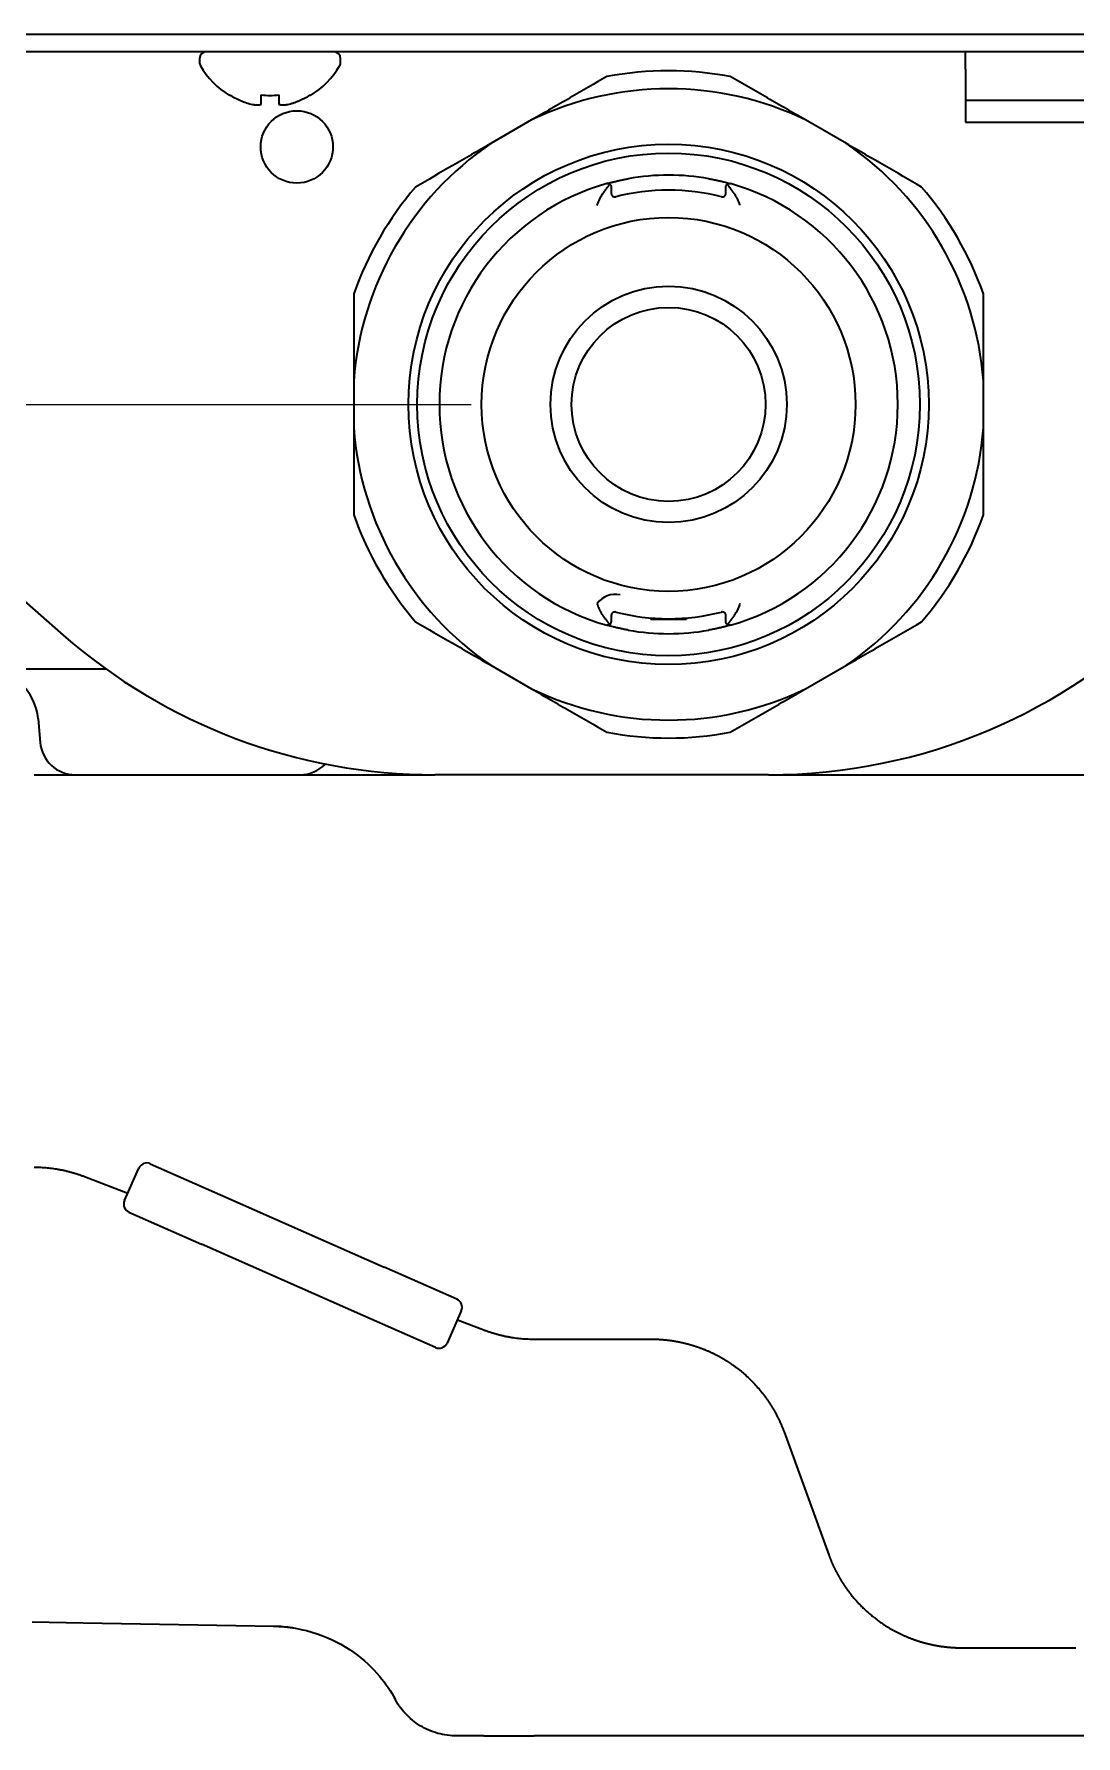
# Model space of a CAD drawing. Extents: x 6327 to 10269, y -393 to 3204.
# Drawn here: x 6832.2 to 6891.3, y 1274.5 to 1371 of the extents above; entities that cross this region are included whole.
import ezdxf

# ---------------------------------------------------------------- set-up
doc = ezdxf.new("R2010")
doc.units = 0
doc.header["$LTSCALE"] = 5
doc.layers.get('0').update_dxf_attribs({"linetype": 'CONTINUOUS', "lineweight": 0})
doc.layers.add('1', color=7, linetype='CONTINUOUS', true_color=0xffffff)

msp = doc.modelspace()

# ---------------------------------------------------------------- linework, layer by layer
at = {"color": 4}
msp.add_line((6756.973, 1350.026), (6856.973, 1350.026), dxfattribs=at)
at = {"layer": '1', "color": 7, "linetype": 'Continuous', "lineweight": 35}
for p, q in [((6339.573, 1371.026), (7085.573, 1371.026)), ((6913.073, 1370.026), (6802.193, 1370.026)), ((6841.573, 1369.626), (6841.573, 1369.426)), ((6849.573, 1369.426), (6849.573, 1369.626)), ((6885.013, 1369.026), (6885.013, 1370.026)), ((6885.013, 1369.026), (6885.013, 1366.026)), ((6843.273, 1367.548), (6843.273, 1367.581)), ((6847.873, 1367.581), (6847.873, 1367.548)), ((6885.013, 1367.276), (6896.332, 1367.276)), ((6860.406, 1366.153), (6858.09, 1364.816)), ((6878.256, 1364.816), (6875.94, 1366.153)), ((6885.013, 1366.026), (6896.332, 1366.026)), ((6864.923, 1362.352), (6864.923, 1361.994)), ((6871.423, 1361.994), (6871.423, 1362.352)), ((6850.323, 1351.363), (6850.323, 1348.689)), ((6886.023, 1348.689), (6886.023, 1351.363)), ((6824.542, 1345.089), (6833.843, 1336.947)), ((6864.923, 1338.059), (6864.923, 1337.7)), ((6867.173, 1337.917), (6867.173, 1337.826)), ((6869.173, 1337.826), (6867.173, 1337.826)), ((6869.173, 1337.917), (6869.173, 1337.826)), ((6871.423, 1337.7), (6871.423, 1338.059)), ((6829.332, 1335.026), (6836.265, 1335.026)), ((6858.09, 1335.236), (6860.406, 1333.899)), ((6875.94, 1333.899), (6878.256, 1335.236)), ((6832.42, 1332.196), (6832.538, 1330.852)), ((6832.19, 1329.026), (6835.043, 1329.026)), ((6835.043, 1329.026), (6854.919, 1329.026)), ((6873.842, 1329.026), (6854.919, 1329.026)), ((6874.504, 1329.026), (6877.041, 1329.026)), ((6884.775, 1329.026), (6909.571, 1329.026)), ((6837.316, 1304.887), (6838.125, 1306.717)), ((6838.784, 1306.972), (6842.9, 1305.153)), ((6835.057, 1306.245), (6837.502, 1305.306)), ((6842.9, 1305.153), (6852.047, 1301.11)), ((6837.571, 1304.228), (6841.687, 1302.409)), ((6850.834, 1298.366), (6841.687, 1302.409)), ((6856.163, 1299.291), (6852.047, 1301.11)), ((6854.95, 1296.547), (6850.834, 1298.366)), ((6856.418, 1298.632), (6855.609, 1296.802)), ((6856.196, 1298.13), (6857.688, 1297.557)), ((6860.555, 1297.026), (6867.202, 1297.026)), ((6874.719, 1291.762), (6877.257, 1284.79)), ((6834.971, 1280.93), (6832.077, 1280.981)), ((6845.798, 1280.741), (6834.971, 1280.93)), ((6884.775, 1279.526), (6891.273, 1279.526)), ((6852.637, 1276.654), (6852.655, 1276.621)), ((6852.638, 1276.654), (6852.638, 1276.658)), ((6852.668, 1276.598), (6852.668, 1276.598)), ((6856.173, 1274.526), (6856.172, 1274.526)), ((6857.166, 1274.526), (6856.173, 1274.526)), ((6857.701, 1274.526), (6857.166, 1274.526)), ((6857.701, 1274.526), (6860.555, 1274.526)), ((6867.202, 1274.526), (6860.555, 1274.526)), ((6877.449, 1274.526), (6874.911, 1274.526)), ((6909.571, 1274.526), (6884.775, 1274.526))]:
    msp.add_line(p, q, dxfattribs=at)
for centre, radius in [((6847.092, 1364.626), 2.05), ((6868.173, 1350.026), 14.75), ((6868.173, 1350.026), 14.25), ((6868.173, 1350.026), 10.6), ((6868.173, 1350.026), 6.7), ((6868.173, 1350.026), 5.5)]:
    msp.add_circle(centre, radius, dxfattribs=at)
for centre, radius, start, end in [((6841.973, 1369.626), 0.4, 90, 180), ((6841.973, 1369.426), 0.4, 180, 210.30118), ((6849.173, 1369.626), 0.4, 0, 90), ((6849.173, 1369.426), 0.4, 329.69882, 0), ((6845.772, 1371.646), 4.8, 210.30118, 238.60739), ((6845.374, 1371.646), 4.8, 301.34588, 329.69882), ((6868.173, 1350.026), 18.917, 79.33945, 100.66055), ((6845.573, 1371.328), 3.78, 262.39595, 269.99653), ((6845.573, 1371.328), 3.78, 270.00345, 277.60407), ((6868.173, 1350.026), 17.9, 64.28349, 115.71651), ((6868.173, 1350.026), 17.9, 124.28348, 175.71652), ((6868.173, 1350.026), 17.9, 4.28348, 55.71652), ((6868.173, 1350.026), 13, 79.87587, 100.12413), ((6868.173, 1350.026), 18.917, 139.33945, 160.66055), ((6868.173, 1350.026), 13, 105.63638, 254.36362), ((6865.123, 1361.994), 0.2, 180, 284.2979), ((6868.173, 1350.026), 12.15, 75.7021, 104.2979), ((6871.223, 1361.994), 0.2, 255.7021, 0), ((6868.173, 1350.026), 13, 285.63638, 74.36362), ((6868.173, 1350.026), 18.917, 19.33945, 40.66055), ((6873.842, 1361.026), 32, 270, 0), ((6868.173, 1350.026), 17.9, 184.28348, 235.71652), ((6868.173, 1350.026), 17.9, 304.28348, 355.71652), ((6868.173, 1350.026), 18.917, 199.33945, 220.66055), ((6868.173, 1350.026), 18.917, 319.33945, 340.66055), ((6865.123, 1338.059), 1.2, 75.70235, 146.06004), ((6865.123, 1338.059), 0.2, 75.7021, 180), ((6868.173, 1350.026), 12.15, 255.7021, 284.2979), ((6871.223, 1338.059), 0.2, 0, 104.2979), ((6854.919, 1361.026), 32, 228.8052, 270), ((6868.173, 1350.026), 13, 259.87587, 280.12413), ((6829.332, 1331.926), 3.1, 5, 90), ((6868.173, 1350.026), 17.9, 244.28349, 295.71651), ((6834.53, 1331.026), 2, 185, 270), ((6868.173, 1350.026), 18.917, 259.33945, 280.66055), ((6847.275, 1331.026), 2, 270, 315.89277), ((6838.582, 1306.514), 0.5, 66.15628, 156.15628), ((6837.774, 1304.685), 0.5, 156.15628, 246.15628), ((6855.96, 1298.834), 0.5, 336.15628, 66.15628), ((6855.152, 1297.005), 0.5, 246.15628, 336.15628)]:
    msp.add_arc(centre, radius, start, end, dxfattribs=at)
for points, knots in [([(6864.673, 1368.617), (6863.979, 1368.216), (6863.277, 1367.811), (6861.855, 1366.99), (6861.135, 1366.574), (6860.406, 1366.153)], [0, 0, 0, 0, 0.5, 0.5, 1, 1, 1, 1]), ([(6875.94, 1366.153), (6875.21, 1366.574), (6874.491, 1366.99), (6873.069, 1367.811), (6872.367, 1368.216), (6871.672, 1368.617)], [0, 0, 0, 0, 0.5, 0.5, 1, 1, 1, 1]), ([(6843.273, 1367.581), (6843.476, 1367.457), (6843.686, 1367.349), (6844.011, 1367.211), (6844.121, 1367.169), (6844.344, 1367.093), (6844.458, 1367.06), (6844.573, 1367.03)], [0, 0, 0, 0, 0.5, 0.5, 0.75, 0.75, 1, 1, 1, 1]), ([(6846.073, 1367.581), (6846.073, 1367.457), (6846.073, 1367.349), (6846.073, 1367.211), (6846.073, 1367.169), (6846.073, 1367.093), (6846.073, 1367.06), (6846.073, 1367.03)], [0, 0, 0, 0, 0.5, 0.5, 0.75, 0.75, 1, 1, 1, 1]), ([(6858.09, 1364.816), (6857.36, 1364.395), (6856.641, 1363.979), (6855.219, 1363.159), (6854.517, 1362.753), (6853.822, 1362.352)], [0, 0, 0, 0, 0.5, 0.5, 1, 1, 1, 1]), ([(6882.523, 1362.352), (6881.829, 1362.753), (6881.127, 1363.159), (6879.705, 1363.979), (6878.985, 1364.395), (6878.256, 1364.816)], [0, 0, 0, 0, 0.5, 0.5, 1, 1, 1, 1]), ([(6864.669, 1362.545), (6864.67, 1362.545), (6864.678, 1362.548), (6864.701, 1362.554), (6864.711, 1362.557), (6864.729, 1362.562), (6864.736, 1362.564), (6864.75, 1362.567), (6864.757, 1362.569), (6864.796, 1362.58), (6864.835, 1362.59), (6864.891, 1362.605), (6864.903, 1362.608), (6864.927, 1362.614), (6864.94, 1362.618), (6864.978, 1362.627), (6865.005, 1362.634), (6865.089, 1362.655), (6865.151, 1362.67), (6865.234, 1362.69), (6865.251, 1362.693), (6865.285, 1362.701), (6865.336, 1362.713), (6865.425, 1362.733), (6865.499, 1362.748), (6865.556, 1362.76), (6865.575, 1362.764), (6865.613, 1362.772), (6865.633, 1362.776), (6865.73, 1362.795), (6865.808, 1362.809), (6865.888, 1362.824)], [0, 0, 0, 0, 0.118872, 0.118872, 0.18181, 0.18181, 0.213279, 0.213279, 0.244748, 0.244748, 0.370623, 0.370623, 0.402092, 0.402092, 0.433561, 0.433561, 0.496498, 0.496498, 0.622374, 0.622374, 0.653843, 0.653843, 0.685312, 0.748249, 0.811187, 0.811187, 0.842656, 0.842656, 0.874125, 0.874125, 1, 1, 1, 1]), ([(6870.458, 1362.824), (6870.538, 1362.809), (6870.616, 1362.795), (6870.731, 1362.772), (6870.769, 1362.764), (6870.826, 1362.753), (6870.845, 1362.749), (6870.882, 1362.741), (6870.901, 1362.737), (6870.992, 1362.717), (6871.061, 1362.701), (6871.16, 1362.678), (6871.192, 1362.671), (6871.239, 1362.659), (6871.254, 1362.656), (6871.283, 1362.648), (6871.298, 1362.645), (6871.369, 1362.627), (6871.42, 1362.614), (6871.487, 1362.596), (6871.509, 1362.591), (6871.547, 1362.581), (6871.582, 1362.571), (6871.61, 1362.564), (6871.628, 1362.559), (6871.633, 1362.557), (6871.644, 1362.554), (6871.648, 1362.553), (6871.668, 1362.547), (6871.677, 1362.545), (6871.677, 1362.545)], [0, 0, 0, 0, 0.12544, 0.12544, 0.188159, 0.188159, 0.219519, 0.219519, 0.250879, 0.250879, 0.376319, 0.376319, 0.439038, 0.439038, 0.470398, 0.470398, 0.501758, 0.501758, 0.627198, 0.627198, 0.689917, 0.689917, 0.752637, 0.815357, 0.815357, 0.846717, 0.846717, 0.878077, 0.878077, 1, 1, 1, 1]), ([(6864.127, 1361.324), (6864.13, 1361.331), (6864.132, 1361.339), (6864.137, 1361.354), (6864.145, 1361.377), (6864.164, 1361.43), (6864.181, 1361.475), (6864.216, 1361.563), (6864.241, 1361.621), (6864.281, 1361.705), (6864.295, 1361.733), (6864.324, 1361.788), (6864.339, 1361.815), (6864.386, 1361.895), (6864.419, 1361.945), (6864.455, 1361.994)], [0, 0, 0, 0, 0.03125, 0.03125, 0.0625, 0.125, 0.25, 0.25, 0.5, 0.5, 0.625, 0.625, 0.75, 0.75, 1, 1, 1, 1]), ([(6864.455, 1361.994), (6864.492, 1362.044), (6864.529, 1362.094), (6864.583, 1362.166), (6864.601, 1362.19), (6864.636, 1362.237), (6864.653, 1362.259), (6864.703, 1362.326), (6864.734, 1362.368), (6864.771, 1362.416), (6864.779, 1362.426), (6864.793, 1362.444), (6864.8, 1362.454), (6864.82, 1362.48), (6864.833, 1362.496), (6864.844, 1362.511)], [0, 0, 0, 0, 0.25, 0.25, 0.375, 0.375, 0.5, 0.5, 0.75, 0.75, 0.8125, 0.8125, 0.875, 0.875, 1, 1, 1, 1]), ([(6864.844, 1362.511), (6864.831, 1362.522), (6864.817, 1362.53), (6864.788, 1362.542), (6864.773, 1362.547), (6864.743, 1362.552), (6864.728, 1362.553), (6864.698, 1362.551), (6864.683, 1362.549), (6864.669, 1362.545)], [0, 0, 0, 0, 0.25, 0.25, 0.5, 0.5, 0.75, 0.75, 1, 1, 1, 1]), ([(6864.844, 1362.511), (6864.858, 1362.501), (6864.869, 1362.49), (6864.889, 1362.465), (6864.897, 1362.452), (6864.91, 1362.425), (6864.915, 1362.411), (6864.921, 1362.382), (6864.923, 1362.367), (6864.923, 1362.352)], [0, 0, 0, 0, 0.25, 0.25, 0.5, 0.5, 0.75, 0.75, 1, 1, 1, 1]), ([(6871.891, 1361.994), (6871.854, 1362.044), (6871.817, 1362.094), (6871.746, 1362.19), (6871.711, 1362.236), (6871.661, 1362.303), (6871.644, 1362.324), (6871.612, 1362.367), (6871.597, 1362.387), (6871.552, 1362.445), (6871.525, 1362.481), (6871.502, 1362.511)], [0, 0, 0, 0, 0.25, 0.25, 0.5, 0.5, 0.625, 0.625, 0.75, 0.75, 1, 1, 1, 1]), ([(6872.218, 1361.324), (6872.216, 1361.331), (6872.213, 1361.339), (6872.208, 1361.354), (6872.201, 1361.377), (6872.182, 1361.43), (6872.165, 1361.475), (6872.141, 1361.535), (6872.129, 1361.564), (6872.104, 1361.622), (6872.091, 1361.651), (6872.05, 1361.735), (6872.022, 1361.789), (6871.96, 1361.894), (6871.927, 1361.945), (6871.891, 1361.994)], [0, 0, 0, 0, 0.03125, 0.03125, 0.0625, 0.125, 0.25, 0.25, 0.375, 0.375, 0.5, 0.5, 0.75, 0.75, 1, 1, 1, 1]), ([(6850.323, 1356.291), (6850.323, 1355.489), (6850.323, 1354.678), (6850.323, 1353.037), (6850.323, 1352.206), (6850.323, 1351.363)], [0, 0, 0, 0, 0.5, 0.5, 1, 1, 1, 1]), ([(6886.023, 1351.363), (6886.023, 1352.206), (6886.023, 1353.037), (6886.023, 1354.678), (6886.023, 1355.489), (6886.023, 1356.291)], [0, 0, 0, 0, 0.5, 0.5, 1, 1, 1, 1]), ([(6850.323, 1348.689), (6850.323, 1347.847), (6850.323, 1347.016), (6850.323, 1345.374), (6850.323, 1344.563), (6850.323, 1343.761)], [0, 0, 0, 0, 0.5, 0.5, 1, 1, 1, 1]), ([(6886.023, 1343.761), (6886.023, 1344.563), (6886.023, 1345.374), (6886.023, 1347.016), (6886.023, 1347.847), (6886.023, 1348.689)], [0, 0, 0, 0, 0.5, 0.5, 1, 1, 1, 1]), ([(6864.455, 1338.059), (6864.426, 1338.098), (6864.372, 1338.179), (6864.299, 1338.309), (6864.234, 1338.445), (6864.177, 1338.585), (6864.143, 1338.681), (6864.127, 1338.728), (6864.127, 1338.729), (6864.127, 1338.729)], [0, 0, 0, 0, 0.199998, 0.399997, 0.599995, 0.799994, 0.999992, 0.999992, 1, 1, 1, 1]), ([(6853.822, 1337.7), (6854.517, 1337.299), (6855.219, 1336.894), (6856.641, 1336.073), (6857.36, 1335.657), (6858.09, 1335.236)], [0, 0, 0, 0, 0.5, 0.5, 1, 1, 1, 1]), ([(6864.844, 1337.541), (6864.832, 1337.556), (6864.82, 1337.573), (6864.793, 1337.607), (6864.779, 1337.626), (6864.75, 1337.664), (6864.735, 1337.684), (6864.703, 1337.726), (6864.687, 1337.748), (6864.653, 1337.792), (6864.636, 1337.815), (6864.601, 1337.862), (6864.583, 1337.886), (6864.529, 1337.958), (6864.492, 1338.008), (6864.455, 1338.059)], [0, 0, 0, 0, 0.125, 0.125, 0.25, 0.25, 0.375, 0.375, 0.5, 0.5, 0.625, 0.625, 0.75, 0.75, 1, 1, 1, 1]), ([(6864.844, 1337.541), (6864.831, 1337.531), (6864.817, 1337.522), (6864.788, 1337.51), (6864.773, 1337.506), (6864.743, 1337.5), (6864.728, 1337.499), (6864.698, 1337.501), (6864.683, 1337.503), (6864.669, 1337.507)], [0, 0, 0, 0, 0.25, 0.25, 0.5, 0.5, 0.75, 0.75, 1, 1, 1, 1]), ([(6865.888, 1337.229), (6865.808, 1337.243), (6865.73, 1337.257), (6865.615, 1337.28), (6865.576, 1337.288), (6865.52, 1337.3), (6865.501, 1337.304), (6865.464, 1337.312), (6865.445, 1337.316), (6865.354, 1337.335), (6865.285, 1337.351), (6865.186, 1337.374), (6865.154, 1337.381), (6865.107, 1337.393), (6865.092, 1337.396), (6865.062, 1337.404), (6865.048, 1337.407), (6864.977, 1337.425), (6864.926, 1337.438), (6864.858, 1337.456), (6864.837, 1337.461), (6864.798, 1337.472), (6864.764, 1337.481), (6864.736, 1337.489), (6864.718, 1337.494), (6864.712, 1337.495), (6864.702, 1337.498), (6864.698, 1337.499), (6864.678, 1337.505), (6864.669, 1337.507), (6864.669, 1337.507)], [0, 0, 0, 0, 0.12544, 0.12544, 0.188159, 0.188159, 0.219519, 0.219519, 0.250879, 0.250879, 0.376319, 0.376319, 0.439038, 0.439038, 0.470398, 0.470398, 0.501758, 0.501758, 0.627198, 0.627198, 0.689917, 0.689917, 0.752637, 0.815357, 0.815357, 0.846717, 0.846717, 0.878077, 0.878077, 1, 1, 1, 1]), ([(6864.844, 1337.541), (6864.858, 1337.551), (6864.869, 1337.562), (6864.889, 1337.587), (6864.897, 1337.6), (6864.91, 1337.627), (6864.915, 1337.642), (6864.921, 1337.67), (6864.923, 1337.685), (6864.923, 1337.7)], [0, 0, 0, 0, 0.25, 0.25, 0.5, 0.5, 0.75, 0.75, 1, 1, 1, 1]), ([(6871.677, 1337.507), (6871.676, 1337.507), (6871.668, 1337.505), (6871.644, 1337.498), (6871.634, 1337.495), (6871.616, 1337.49), (6871.61, 1337.489), (6871.596, 1337.485), (6871.589, 1337.483), (6871.549, 1337.472), (6871.511, 1337.462), (6871.455, 1337.447), (6871.443, 1337.444), (6871.419, 1337.438), (6871.406, 1337.435), (6871.368, 1337.425), (6871.341, 1337.418), (6871.256, 1337.397), (6871.195, 1337.382), (6871.112, 1337.363), (6871.095, 1337.359), (6871.061, 1337.351), (6871.009, 1337.339), (6870.921, 1337.32), (6870.847, 1337.304), (6870.79, 1337.292), (6870.771, 1337.288), (6870.733, 1337.281), (6870.713, 1337.277), (6870.616, 1337.258), (6870.538, 1337.243), (6870.458, 1337.229)], [0, 0, 0, 0, 0.118872, 0.118872, 0.18181, 0.18181, 0.213279, 0.213279, 0.244748, 0.244748, 0.370623, 0.370623, 0.402092, 0.402092, 0.433561, 0.433561, 0.496498, 0.496498, 0.622374, 0.622374, 0.653843, 0.653843, 0.685312, 0.748249, 0.811187, 0.811187, 0.842656, 0.842656, 0.874125, 0.874125, 1, 1, 1, 1]), ([(6871.502, 1337.541), (6871.488, 1337.551), (6871.477, 1337.563), (6871.457, 1337.587), (6871.449, 1337.6), (6871.436, 1337.627), (6871.431, 1337.642), (6871.426, 1337.663), (6871.425, 1337.67), (6871.424, 1337.681), (6871.423, 1337.685), (6871.423, 1337.692), (6871.423, 1337.696), (6871.423, 1337.7)], [0, 0, 0, 0, 0.25, 0.25, 0.5, 0.5, 0.75, 0.75, 0.875, 0.875, 0.9375, 0.9375, 1, 1, 1, 1]), ([(6871.891, 1338.059), (6871.854, 1338.008), (6871.817, 1337.958), (6871.746, 1337.862), (6871.711, 1337.816), (6871.661, 1337.75), (6871.644, 1337.728), (6871.612, 1337.686), (6871.597, 1337.665), (6871.552, 1337.607), (6871.525, 1337.572), (6871.502, 1337.541)], [0, 0, 0, 0, 0.25, 0.25, 0.5, 0.5, 0.625, 0.625, 0.75, 0.75, 1, 1, 1, 1]), ([(6871.677, 1337.507), (6871.673, 1337.506), (6871.67, 1337.505), (6871.662, 1337.504), (6871.659, 1337.503), (6871.648, 1337.501), (6871.64, 1337.5), (6871.618, 1337.499), (6871.603, 1337.5), (6871.573, 1337.506), (6871.558, 1337.51), (6871.529, 1337.522), (6871.515, 1337.531), (6871.502, 1337.541)], [0, 0, 0, 0, 0.0625, 0.0625, 0.125, 0.125, 0.25, 0.25, 0.5, 0.5, 0.75, 0.75, 1, 1, 1, 1]), ([(6878.256, 1335.236), (6878.985, 1335.657), (6879.705, 1336.073), (6881.127, 1336.894), (6881.829, 1337.299), (6882.523, 1337.7)], [0, 0, 0, 0, 0.5, 0.5, 1, 1, 1, 1]), ([(6860.406, 1333.899), (6861.135, 1333.478), (6861.855, 1333.062), (6863.277, 1332.242), (6863.979, 1331.836), (6864.673, 1331.435)], [0, 0, 0, 0, 0.5, 0.5, 1, 1, 1, 1]), ([(6871.672, 1331.435), (6872.367, 1331.836), (6873.069, 1332.242), (6874.491, 1333.062), (6875.21, 1333.478), (6875.94, 1333.899)], [0, 0, 0, 0, 0.5, 0.5, 1, 1, 1, 1]), ([(6873.842, 1329.026), (6873.91, 1329.026), (6873.979, 1329.026), (6874.124, 1329.026), (6874.2, 1329.026), (6874.352, 1329.026), (6874.428, 1329.026), (6874.504, 1329.026)], [0, 0, 0, 0, 0.31117, 0.31117, 0.655585, 0.655585, 1, 1, 1, 1]), ([(6877.041, 1329.026), (6877.202, 1329.026), (6877.363, 1329.026), (6877.686, 1329.026), (6877.847, 1329.026), (6878.33, 1329.026), (6878.652, 1329.026), (6879.296, 1329.026), (6879.619, 1329.026), (6880.263, 1329.026), (6880.585, 1329.026), (6881.552, 1329.026), (6882.197, 1329.026), (6883.486, 1329.026), (6884.13, 1329.026), (6884.775, 1329.026)], [0, 0, 0, 0, 0.0625, 0.0625, 0.125, 0.125, 0.25, 0.25, 0.375, 0.375, 0.5, 0.5, 0.75, 0.75, 1, 1, 1, 1]), ([(6867.202, 1297.027), (6867.216, 1297.027), (6867.245, 1297.027), (6867.288, 1297.026), (6867.332, 1297.026), (6867.375, 1297.025), (6867.418, 1297.024), (6867.462, 1297.023), (6867.505, 1297.021), (6867.549, 1297.019), (6867.592, 1297.017), (6867.635, 1297.015), (6867.679, 1297.012), (6867.722, 1297.01), (6867.765, 1297.007), (6867.809, 1297.004), (6867.852, 1297), (6867.896, 1296.996), (6867.939, 1296.992), (6867.982, 1296.988), (6868.026, 1296.984), (6868.069, 1296.979), (6868.112, 1296.974), (6868.156, 1296.969), (6868.199, 1296.964), (6868.242, 1296.958), (6868.286, 1296.952), (6868.329, 1296.946), (6868.372, 1296.94), (6868.415, 1296.933), (6868.459, 1296.926), (6868.502, 1296.919), (6868.545, 1296.912), (6868.588, 1296.904), (6868.631, 1296.897), (6868.675, 1296.889), (6868.718, 1296.88), (6868.761, 1296.872), (6868.804, 1296.863), (6868.847, 1296.854), (6868.89, 1296.845), (6868.933, 1296.836), (6868.976, 1296.826), (6869.019, 1296.816), (6869.061, 1296.806), (6869.104, 1296.795), (6869.147, 1296.785), (6869.19, 1296.774), (6869.232, 1296.763), (6869.275, 1296.751), (6869.318, 1296.74), (6869.36, 1296.728), (6869.403, 1296.716), (6869.445, 1296.703), (6869.488, 1296.691), (6869.53, 1296.678), (6869.573, 1296.665), (6869.615, 1296.652), (6869.657, 1296.638), (6869.699, 1296.625), (6869.742, 1296.611), (6869.784, 1296.596), (6869.826, 1296.582), (6869.868, 1296.567), (6869.91, 1296.552), (6869.951, 1296.537), (6869.993, 1296.521), (6870.035, 1296.506), (6870.077, 1296.49), (6870.118, 1296.474), (6870.16, 1296.457), (6870.201, 1296.441), (6870.243, 1296.424), (6870.284, 1296.407), (6870.325, 1296.389), (6870.367, 1296.372), (6870.408, 1296.354), (6870.449, 1296.336), (6870.49, 1296.318), (6870.531, 1296.299), (6870.571, 1296.28), (6870.612, 1296.261), (6870.653, 1296.242), (6870.693, 1296.223), (6870.734, 1296.203), (6870.774, 1296.183), (6870.815, 1296.163), (6870.855, 1296.142), (6870.895, 1296.121), (6870.935, 1296.101), (6870.975, 1296.079), (6871.015, 1296.058), (6871.055, 1296.036), (6871.094, 1296.014), (6871.134, 1295.992), (6871.173, 1295.97), (6871.213, 1295.947), (6871.252, 1295.924), (6871.291, 1295.901), (6871.33, 1295.878), (6871.369, 1295.854), (6871.408, 1295.831), (6871.447, 1295.807), (6871.485, 1295.782), (6871.524, 1295.758), (6871.562, 1295.733), (6871.601, 1295.708), (6871.639, 1295.683), (6871.756, 1295.604), (6871.952, 1295.466), (6872.22, 1295.258), (6872.485, 1295.035), (6872.744, 1294.796), (6872.997, 1294.541), (6873.243, 1294.27), (6873.413, 1294.065), (6873.515, 1293.934), (6873.554, 1293.884), (6873.592, 1293.834), (6873.631, 1293.782), (6873.669, 1293.73), (6873.707, 1293.676), (6873.746, 1293.622), (6873.784, 1293.567), (6873.822, 1293.512), (6873.86, 1293.455), (6873.898, 1293.398), (6873.936, 1293.339), (6873.973, 1293.28), (6874.011, 1293.22), (6874.048, 1293.159), (6874.085, 1293.097), (6874.122, 1293.035), (6874.158, 1292.971), (6874.194, 1292.907), (6874.23, 1292.842), (6874.266, 1292.776), (6874.301, 1292.709), (6874.336, 1292.641), (6874.371, 1292.573), (6874.405, 1292.503), (6874.439, 1292.433), (6874.472, 1292.362), (6874.505, 1292.29), (6874.537, 1292.217), (6874.569, 1292.143), (6874.6, 1292.069), (6874.631, 1291.993), (6874.661, 1291.917), (6874.691, 1291.84), (6874.71, 1291.788), (6874.719, 1291.762)], [0, 0, 0, 0, 0.004433, 0.008867, 0.013303, 0.01774, 0.022178, 0.026617, 0.031058, 0.035501, 0.039945, 0.04439, 0.048837, 0.053286, 0.057736, 0.062188, 0.066641, 0.071096, 0.075553, 0.080012, 0.084472, 0.088934, 0.093398, 0.097863, 0.10233, 0.1068, 0.111271, 0.115743, 0.120218, 0.124695, 0.129174, 0.133654, 0.138137, 0.142621, 0.147108, 0.151597, 0.156087, 0.16058, 0.165075, 0.169572, 0.174071, 0.178572, 0.183076, 0.187581, 0.192089, 0.196599, 0.201112, 0.205626, 0.210143, 0.214662, 0.219183, 0.223707, 0.228233, 0.232761, 0.237292, 0.241825, 0.246361, 0.250898, 0.255439, 0.259982, 0.264527, 0.269075, 0.273625, 0.278177, 0.282733, 0.287291, 0.291851, 0.296414, 0.30098, 0.305548, 0.310119, 0.314692, 0.319268, 0.323847, 0.328429, 0.333013, 0.3376, 0.34219, 0.346782, 0.351378, 0.355976, 0.360577, 0.365181, 0.369787, 0.374397, 0.37901, 0.383625, 0.388244, 0.392865, 0.39749, 0.402118, 0.406748, 0.411382, 0.416019, 0.420659, 0.425302, 0.429949, 0.434598, 0.439251, 0.443907, 0.448567, 0.453229, 0.457896, 0.462565, 0.467238, 0.471914, 0.476594, 0.481278, 0.485965, 0.519989, 0.554711, 0.590123, 0.626216, 0.662979, 0.700405, 0.738488, 0.744857, 0.751297, 0.757805, 0.764382, 0.771028, 0.777742, 0.784523, 0.791371, 0.798286, 0.805267, 0.812313, 0.819424, 0.8266, 0.833839, 0.841143, 0.84851, 0.855939, 0.863431, 0.870985, 0.8786, 0.886276, 0.894014, 0.901811, 0.909669, 0.917586, 0.925563, 0.933599, 0.941695, 0.949848, 0.958061, 0.966332, 0.974662, 0.983049, 0.991496, 1, 1, 1, 1]), ([(6877.257, 1284.79), (6877.262, 1284.777), (6877.272, 1284.749), (6877.288, 1284.708), (6877.303, 1284.667), (6877.319, 1284.626), (6877.335, 1284.585), (6877.351, 1284.545), (6877.368, 1284.505), (6877.384, 1284.465), (6877.401, 1284.425), (6877.418, 1284.386), (6877.434, 1284.347), (6877.452, 1284.308), (6877.469, 1284.269), (6877.486, 1284.231), (6877.504, 1284.193), (6877.521, 1284.155), (6877.539, 1284.117), (6877.557, 1284.08), (6877.575, 1284.043), (6877.593, 1284.006), (6877.611, 1283.969), (6877.629, 1283.933), (6877.648, 1283.896), (6877.666, 1283.86), (6877.685, 1283.825), (6877.704, 1283.789), (6877.723, 1283.754), (6877.742, 1283.719), (6877.761, 1283.684), (6877.78, 1283.65), (6877.799, 1283.616), (6877.818, 1283.581), (6877.837, 1283.548), (6877.857, 1283.514), (6877.876, 1283.481), (6877.896, 1283.448), (6877.915, 1283.415), (6877.935, 1283.382), (6877.955, 1283.35), (6877.975, 1283.318), (6877.994, 1283.286), (6878.014, 1283.255), (6878.034, 1283.223), (6878.054, 1283.192), (6878.074, 1283.161), (6878.094, 1283.131), (6878.114, 1283.1), (6878.134, 1283.07), (6878.155, 1283.04), (6878.175, 1283.011), (6878.195, 1282.981), (6878.215, 1282.952), (6878.235, 1282.923), (6878.256, 1282.894), (6878.276, 1282.866), (6878.296, 1282.838), (6878.316, 1282.81), (6878.337, 1282.782), (6878.357, 1282.755), (6878.377, 1282.728), (6878.398, 1282.701), (6878.418, 1282.674), (6878.438, 1282.647), (6878.459, 1282.621), (6878.479, 1282.595), (6878.552, 1282.502), (6878.681, 1282.345), (6878.87, 1282.13), (6879.064, 1281.925), (6879.262, 1281.73), (6879.463, 1281.544), (6879.668, 1281.367), (6879.876, 1281.2), (6880.086, 1281.043), (6880.251, 1280.927), (6880.369, 1280.848), (6880.44, 1280.802), (6880.511, 1280.757), (6880.582, 1280.713), (6880.654, 1280.669), (6880.726, 1280.626), (6880.799, 1280.585), (6880.872, 1280.543), (6880.945, 1280.503), (6881.018, 1280.464), (6881.092, 1280.425), (6881.166, 1280.387), (6881.241, 1280.35), (6881.316, 1280.314), (6881.391, 1280.278), (6881.466, 1280.244), (6881.542, 1280.21), (6881.617, 1280.177), (6881.693, 1280.145), (6881.77, 1280.114), (6881.846, 1280.083), (6881.923, 1280.053), (6882, 1280.025), (6882.077, 1279.996), (6882.155, 1279.969), (6882.232, 1279.943), (6882.31, 1279.917), (6882.388, 1279.892), (6882.466, 1279.868), (6882.545, 1279.845), (6882.623, 1279.823), (6882.702, 1279.801), (6882.78, 1279.78), (6882.859, 1279.76), (6882.938, 1279.741), (6883.018, 1279.723), (6883.097, 1279.705), (6883.176, 1279.689), (6883.256, 1279.673), (6883.335, 1279.658), (6883.415, 1279.644), (6883.495, 1279.63), (6883.574, 1279.618), (6883.654, 1279.606), (6883.734, 1279.595), (6883.814, 1279.585), (6883.894, 1279.575), (6883.974, 1279.567), (6884.054, 1279.559), (6884.134, 1279.552), (6884.214, 1279.546), (6884.294, 1279.541), (6884.374, 1279.536), (6884.454, 1279.532), (6884.534, 1279.53), (6884.615, 1279.528), (6884.695, 1279.526), (6884.748, 1279.526), (6884.775, 1279.526)], [0, 0, 0, 0, 0.004529, 0.009041, 0.013536, 0.018015, 0.022476, 0.026922, 0.03135, 0.035762, 0.040157, 0.044535, 0.048896, 0.053241, 0.057569, 0.06188, 0.066174, 0.070451, 0.074711, 0.078954, 0.083181, 0.08739, 0.091582, 0.095756, 0.099914, 0.104054, 0.108177, 0.112283, 0.116371, 0.120442, 0.124495, 0.12853, 0.132548, 0.136548, 0.140531, 0.144495, 0.148442, 0.15237, 0.156281, 0.160173, 0.164048, 0.167904, 0.171741, 0.175561, 0.179361, 0.183144, 0.186907, 0.190652, 0.194378, 0.198086, 0.201774, 0.205444, 0.209094, 0.212726, 0.216338, 0.219931, 0.223504, 0.227058, 0.230593, 0.234108, 0.237603, 0.241079, 0.244535, 0.247971, 0.251387, 0.254783, 0.258159, 0.261515, 0.291174, 0.320439, 0.349309, 0.377781, 0.405852, 0.433518, 0.460774, 0.487615, 0.514039, 0.522678, 0.531305, 0.53992, 0.548524, 0.557117, 0.565698, 0.574269, 0.582828, 0.591378, 0.599916, 0.608445, 0.616963, 0.625472, 0.633971, 0.64246, 0.650939, 0.659409, 0.66787, 0.676322, 0.684764, 0.693198, 0.701623, 0.710039, 0.718447, 0.726846, 0.735237, 0.743619, 0.751994, 0.76036, 0.768719, 0.777069, 0.785412, 0.793748, 0.802076, 0.810396, 0.818709, 0.827015, 0.835314, 0.843606, 0.851891, 0.86017, 0.868441, 0.876707, 0.884966, 0.893218, 0.901465, 0.909706, 0.91794, 0.926169, 0.934393, 0.942611, 0.950824, 0.959032, 0.967235, 0.975433, 0.983626, 0.991815, 1, 1, 1, 1]), ([(6845.743, 1280.749), (6846.621, 1280.731), (6848.217, 1280.463), (6850.32, 1279.393), (6851.822, 1277.974), (6852.436, 1277.061), (6852.661, 1276.611)], [0, 0, 0, 0, 0.286301, 0.553009, 0.79055, 1, 1, 1, 1]), ([(6846.93, 1280.64), (6846.901, 1280.645), (6846.873, 1280.649), (6846.498, 1280.705), (6846.149, 1280.734), (6845.798, 1280.74)], [0, 0, 0, 0, 0.075894, 0.075894, 1, 1, 1, 1]), ([(6856.172, 1274.526), (6855.99, 1274.526), (6855.808, 1274.539), (6855.447, 1274.588), (6855.268, 1274.625), (6854.917, 1274.724), (6854.745, 1274.785), (6854.411, 1274.93), (6854.249, 1275.014), (6853.938, 1275.203), (6853.789, 1275.309), (6853.506, 1275.539), (6853.373, 1275.663), (6853.124, 1275.93), (6853.009, 1276.071), (6852.799, 1276.369), (6852.704, 1276.525), (6852.62, 1276.687)], [0, 0, 0, 0, 0.125, 0.125, 0.25, 0.25, 0.375, 0.375, 0.5, 0.5, 0.625, 0.625, 0.75, 0.75, 0.875, 0.875, 1, 1, 1, 1]), ([(6874.911, 1274.526), (6874.75, 1274.526), (6874.59, 1274.526), (6874.269, 1274.526), (6874.108, 1274.526), (6873.627, 1274.526), (6873.305, 1274.526), (6872.663, 1274.526), (6872.342, 1274.526), (6871.699, 1274.526), (6871.378, 1274.526), (6870.414, 1274.526), (6869.772, 1274.526), (6868.487, 1274.526), (6867.844, 1274.526), (6867.202, 1274.526)], [0, 0, 0, 0, 0.0625, 0.0625, 0.125, 0.125, 0.25, 0.25, 0.375, 0.375, 0.5, 0.5, 0.75, 0.75, 1, 1, 1, 1]), ([(6884.775, 1274.526), (6884.164, 1274.526), (6883.553, 1274.526), (6882.332, 1274.526), (6881.722, 1274.526), (6880.806, 1274.526), (6880.501, 1274.526), (6879.89, 1274.526), (6879.585, 1274.526), (6878.974, 1274.526), (6878.669, 1274.526), (6878.211, 1274.526), (6878.059, 1274.526), (6877.83, 1274.526), (6877.754, 1274.526), (6877.601, 1274.526), (6877.525, 1274.526), (6877.449, 1274.526)], [0, 0, 0, 0, 0.25, 0.25, 0.5, 0.5, 0.625, 0.625, 0.75, 0.75, 0.875, 0.875, 0.9375, 0.9375, 0.96875, 0.96875, 1, 1, 1, 1])]:
    msp.add_open_spline(points, degree=3, knots=knots, dxfattribs=at)
for points, degree in [([(6845.073, 1367.03), (6845.073, 1367.044), (6845.073, 1367.074), (6845.073, 1367.125), (6845.073, 1367.181), (6845.073, 1367.242), (6845.073, 1367.308), (6845.073, 1367.383), (6845.073, 1367.47), (6845.073, 1367.542), (6845.073, 1367.581)], 3), ([(6846.573, 1367.03), (6846.627, 1367.044), (6846.735, 1367.074), (6846.897, 1367.125), (6847.056, 1367.181), (6847.211, 1367.242), (6847.363, 1367.308), (6847.519, 1367.383), (6847.686, 1367.47), (6847.809, 1367.542), (6847.873, 1367.581)], 3), ([(6844.573, 1367.03), (6844.599, 1367.027), (6844.65, 1367.021), (6844.724, 1367.016), (6844.796, 1367.014), (6844.866, 1367.014), (6844.935, 1367.017), (6845.004, 1367.022), (6845.05, 1367.027), (6845.073, 1367.03)], 3), ([(6846.073, 1367.03), (6846.097, 1367.027), (6846.144, 1367.022), (6846.215, 1367.017), (6846.287, 1367.014), (6846.358, 1367.014), (6846.43, 1367.017), (6846.501, 1367.022), (6846.549, 1367.027), (6846.573, 1367.03)], 3), ([(6871.423, 1362.352), (6871.423, 1362.372), (6871.429, 1362.411), (6871.454, 1362.466), (6871.484, 1362.498), (6871.502, 1362.511)], 3), ([(6871.502, 1362.511), (6871.519, 1362.525), (6871.558, 1362.545), (6871.618, 1362.555), (6871.658, 1362.55), (6871.677, 1362.545)], 3), ([(6872.218, 1338.729), (6872.19, 1338.642), (6872.128, 1338.475), (6872.018, 1338.249), (6871.935, 1338.119), (6871.891, 1338.059)], 3), ([(6832.19, 1306.776), (6833.673, 1306.776), (6835.057, 1306.245)], 2), ([(6857.688, 1297.558), (6859.073, 1297.026), (6860.555, 1297.026)], 2)]:
    msp.add_open_spline(points, degree=degree, dxfattribs=at)

doc.saveas('drawing.dxf')
